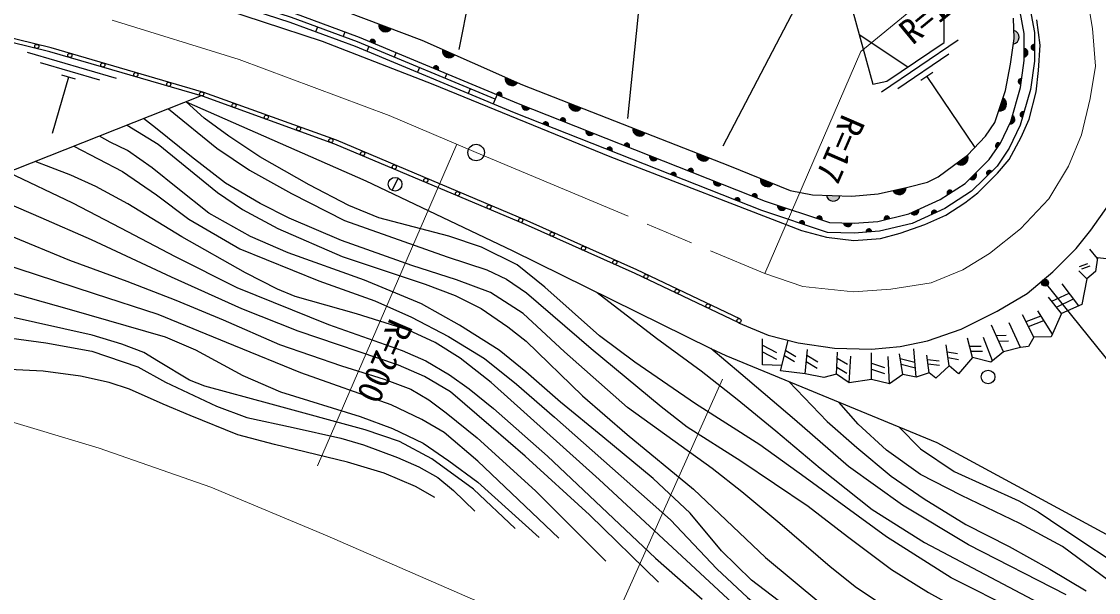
# Model space of a CAD drawing. Units: millimetres at full size, sheet at 1:1000; details may follow other scales. Extents: x 40000 to 680000, y 20000 to 380000.
# Drawn here: x 455938 to 534358, y 238739 to 280342 of the extents above; entities that cross this region are included whole.
import ezdxf
from ezdxf.enums import TextEntityAlignment as Align

# ---------------------------------------------------------------- set-up
doc = ezdxf.new("R2010")
doc.units = ezdxf.units.MM
doc.header["$LTSCALE"] = 1000
doc.linetypes.add('CHAIN', pattern=[18.5, 12, -1.5, 3.5, -1.5])
for name, color, linetype, lineweight in [('M-BGD', 7, 'Continuous', 25), ('M-BGD-EXST', 7, 'Continuous', 25), ('M-BMK', 2, 'CHAIN', 13), ('M-BMK-SRVR', 3, 'Continuous', 25), ('M-STR-HTXT', 7, 'Continuous', 13)]:
    doc.layers.add(name, color=color, linetype=linetype, lineweight=lineweight)
doc.styles.add('ＭＳ ゴシック', font='')
doc.styles.get('ＭＳ ゴシック').set_extended_font_data('MS Gothic')

msp = doc.modelspace()

# ---------------------------------------------------------------- hatches: boundary and pattern name
at = {"layer": 'M-BGD'}
for points in [[(482875, 279823), (481950, 280176, 0.82183)], [(528196, 279687), (528157, 278697, 0.82183)], [(481301, 278889), (481671, 278735, 0.4608), (481577, 279029, 0.4608)], [(529693, 278667), (529693, 278265, -0.4608), (529458, 278466, -0.4608)], [(487494, 277912), (486588, 278313, 0.82183)], [(528960, 278383), (528960, 277757, 0.84072)], [(485915, 276963), (486285, 276808, 0.4608), (486191, 277103, 0.4608)], [(491161, 276290), (492067, 275889, -0.82183)], [(528724, 275771), (528778, 276169, 0.4608), (528518, 276002, 0.4608)], [(490529, 275037), (490899, 274882, 0.4608), (490805, 275176, 0.4608)], [(527408, 274765), (527099, 273824, 0.82183)], [(492378, 274270), (492960, 274040, -0.84072)], [(495794, 274413), (496716, 274052, -0.82183)], [(528943, 273752), (528832, 273366, -0.4608), (528662, 273623, -0.4608)], [(493911, 272875), (494284, 272727, 0.4608), (494184, 273019, 0.4608)], [(495165, 273165), (495539, 273017, 0.4608), (495438, 273310, 0.4608)], [(528114, 273482), (527904, 272892, 0.84072)], [(497026, 272428), (497608, 272197, -0.84072)], [(500450, 272592), (501373, 272231, -0.82183)], [(500187, 271175), (499813, 271323, -0.4608), (500086, 271467, -0.4608)], [(527206, 271453), (526980, 271121, -0.4608), (526899, 271419, -0.4608)], [(498932, 270884), (498559, 271032, -0.4608), (498832, 271177, -0.4608)], [(502256, 270354), (501674, 270585, 0.84072)], [(505106, 270770), (506029, 270409, -0.82183)], [(524018, 270014), (524819, 270597, -0.82183)], [(503581, 269041), (503207, 269189, -0.4608), (503480, 269334, -0.4608)], [(504461, 269480), (504835, 269332, 0.4608), (504735, 269624, 0.4608)], [(525429, 269309), (524984, 268868, 0.84072)], [(526289, 269131), (526574, 269414, 0.4608), (526266, 269439, 0.4608)], [(506904, 268512), (506322, 268742, 0.84072)], [(509748, 268912), (510665, 268536, -0.82183)], [(519393, 268033), (520361, 268244, -0.82183)], [(508229, 267199), (507855, 267347, -0.4608), (508128, 267491, -0.4608)], [(509109, 267637), (509483, 267489, 0.4608), (509383, 267782, 0.4608)], [(515534, 267640), (514544, 267678, 0.82183)], [(523720, 267939), (523382, 267722, -0.4608), (523424, 268028, -0.4608)], [(511582, 266753), (510989, 266950, 0.84072)], [(520701, 266392), (521270, 266652, -0.84072)], [(513834, 266005), (514215, 265878, 0.4608), (514099, 266165, 0.4608)], [(519155, 265988), (518765, 265894, -0.4608), (518905, 266170, -0.4608)], [(522230, 266286), (522596, 266453, 0.4608), (522315, 266583, 0.4608)], [(512940, 265530), (512559, 265657, -0.4608), (512824, 265817, -0.4608)], [(515785, 265668), (516411, 265651, -0.84072)], [(517444, 264981), (517844, 265012, 0.4608), (517626, 265231, 0.4608)]]:
    msp.add_hatch(color=256, dxfattribs=at).paths.add_polyline_path(points)
at = {"layer": 'M-BGD-EXST'}
msp.add_hatch(color=256, dxfattribs=at).paths.add_polyline_path([(530691, 261429, -1), (530252, 261190, -0.41421), (530352, 261529, -0.41421)])

# ---------------------------------------------------------------- linework, layer by layer
at = {"layer": 'M-BGD'}
for p, q in [((489402, 286593), (487784, 278313)), ((501230, 284807), (500068, 273273)), ((512530, 281859), (507010, 271249)), ((477481, 279941), (477355, 279597)), ((479485, 279595), (479359, 279252)), ((520470, 277024), (516944, 279383)), ((481222, 278526), (481081, 278188)), ((524143, 278975), (518556, 275188)), ((462856, 276197), (456377, 278091)), ((483208, 278093), (483067, 277755)), ((523464, 277971), (519739, 275446)), ((461650, 276081), (457330, 277344)), ((484913, 276985), (484772, 276647)), ((459364, 276281), (458166, 272182)), ((459868, 276133), (458860, 276428)), ((486900, 276552), (486758, 276214)), ((522289, 276631), (521420, 276042)), ((521854, 276336), (525356, 271170)), ((488604, 275443), (488463, 275106)), ((469015, 274923), (448807, 266930)), ((490572, 275019), (490290, 274343)), ((482916, 268035), (483353, 268935)), ((534281, 263086), (533742, 263743)), ((532987, 262487), (533595, 262713)), ((533506, 261595), (532927, 262167)), ((533154, 262310), (533761, 262536)), ((532931, 259621), (531720, 261235)), ((530964, 259960), (532231, 260554)), ((531663, 259077), (530726, 260261)), ((531297, 259539), (532551, 260128)), ((529661, 257348), (528831, 258970)), ((529082, 258479), (530180, 258898)), ((531005, 257556), (529953, 259266)), ((527437, 256272), (526567, 258207)), ((528691, 256599), (527858, 258388)), ((529265, 258123), (530392, 258553)), ((525193, 255850), (524820, 257277)), ((526645, 255618), (525995, 257319)), ((526901, 257464), (527631, 257485)), ((509887, 256770), (510911, 256235)), ((521094, 254417), (520906, 256504)), ((523497, 255260), (523265, 256779)), ((524977, 256679), (525813, 256677)), ((527085, 257053), (527815, 257075)), ((509893, 256281), (510916, 255747)), ((511491, 255998), (512220, 255571)), ((511586, 256373), (512315, 255945)), ((512989, 254681), (513173, 256434)), ((513130, 256033), (513933, 255552)), ((515277, 254648), (515366, 256244)), ((515342, 255801), (516081, 255377)), ((516204, 254017), (516319, 255969)), ((517828, 254269), (517828, 256207)), ((519144, 253943), (519044, 255943)), ((520104, 254627), (519880, 256123)), ((519929, 255794), (520994, 255519)), ((522033, 254745), (521858, 256039)), ((521900, 255723), (522749, 255622)), ((523341, 256280), (524104, 256149)), ((523407, 255851), (524169, 255720)), ((525072, 256314), (525909, 256312)), ((513081, 255558), (513883, 255077)), ((515305, 255149), (516044, 254724)), ((517828, 255453), (518780, 255142)), ((517828, 255006), (518780, 254695)), ((519992, 255375), (521031, 255107)), ((521945, 255392), (522794, 255290))]:
    msp.add_line(p, q, dxfattribs=at)
for points in [[(390663, 297773), (398769, 298227), (407814, 298255), (412975, 298058), (423108, 297447), (437260, 296232), (452643, 294913), (453532, 294885), (469923, 291770), (495873, 286700), (515471, 284726), (517936, 275788), (518959, 276001), (523116, 278817), (523116, 280524), (516035, 289261), (513476, 292346), (500728, 305210)], [(490431, 274681), (480390, 278873), (475591, 280635), (470259, 282384), (467270, 283351), (463413, 284491), (461381, 285072), (457141, 286115), (452465, 287305), (449256, 287936), (444938, 288781), (439805, 289661), (435130, 290354), (429056, 291037), (424814, 291420), (418889, 291687)], [(508250, 258677), (500744, 262244), (492751, 265822), (478865, 271689), (469206, 275180), (458085, 278431), (449449, 280532), (440872, 282033), (433026, 283169), (421874, 284137), (409966, 284724), (390859, 285620)], [(508121, 258406), (500619, 261972), (492631, 265547), (478756, 271409), (469113, 274895), (458008, 278141), (449387, 280239), (440824, 281737), (432992, 282871), (421854, 283837), (409951, 284424), (390864, 285320)], [(464951, 283170), (477835, 278917), (485898, 275770), (498772, 270516), (512731, 265103), (514563, 264622), (516556, 264394), (518483, 264543), (519909, 264911), (521719, 265543), (523251, 266243), (524631, 267124), (525569, 267860), (526996, 269299), (527864, 270296), (528733, 271905), (529315, 273234), (529814, 275222), (530004, 276777), (530117, 278617), (529878, 280465)], [(475311, 282712), (485082, 278980), (492421, 275733), (507492, 269836), (511912, 268026), (513545, 267716), (516394, 267608), (518311, 267796), (520476, 268269), (521920, 268633), (522676, 269037), (524811, 270592), (526135, 271997), (526821, 272973), (527592, 275325), (527957, 277247), (528214, 279114), (528174, 280576)], [(529379, 281219), (529693, 279537), (529693, 277455), (529409, 275377), (528666, 272787), (527867, 271122), (526975, 269812), (525121, 267971), (523176, 266718), (520794, 265629), (518413, 265057), (516580, 264914), (514635, 264967), (509838, 266561), (491836, 273697), (480264, 278529), (475492, 280281), (470173, 282025)], [(475732, 280973), (480531, 279211), (492112, 274376), (510089, 267249), (514763, 265696), (516562, 265647), (518298, 265782), (520554, 266325), (522823, 267362), (524660, 268545), (526410, 270282), (527230, 271488), (527979, 273048), (528691, 275528), (528960, 277505), (528960, 279469), (528666, 281050)], [(467921, 274491), (481013, 268732), (491658, 263655), (506130, 256521), (507231, 256009), (522587, 249658), (538423, 241091)], [(528470, 237370), (523625, 239816), (518928, 242794), (513006, 247128), (509699, 249486), (505026, 252481), (500587, 255514), (498013, 257450), (494042, 260977), (492024, 262623), (489438, 263903), (487054, 264693), (481954, 266045), (479773, 266927), (476887, 268434), (473282, 270482), (471043, 271982), (469242, 273298), (467921, 274491)], [(466634, 273981), (470151, 271115), (472544, 269513), (475590, 267800), (479466, 265841), (486937, 263194), (489832, 262238), (491261, 261579), (492714, 260576), (497416, 256517), (502522, 252281), (504413, 250806), (508311, 248335), (513214, 245034), (516074, 242810), (519285, 240418), (521985, 238736), (525450, 236824)], [(521017, 236225), (516749, 239069), (514831, 240607), (511156, 243775), (508396, 246075), (506229, 247767), (500065, 252219), (495475, 256272), (492476, 259055), (490077, 260586), (487617, 261528), (484363, 262576), (479248, 264375), (475420, 266008), (473304, 267090), (470791, 268571), (468316, 270471), (465701, 272587), (464823, 273265)], [(463623, 272791), (465889, 271417), (470197, 267885), (472034, 266636), (474610, 265250), (479277, 263221), (485336, 261206), (487520, 260376), (489418, 259420), (491353, 258101), (492673, 257046), (496793, 253074), (500039, 250255), (504870, 246262), (510121, 241295), (514132, 237933), (516065, 236485)], [(513496, 236272), (509090, 239642), (506898, 241761), (504633, 244511), (501930, 247034), (498264, 250079), (495182, 252613), (492662, 254828), (490724, 256400), (487838, 258215), (485061, 259762), (480908, 261491), (475354, 263477), (472613, 264672), (469582, 266388), (467328, 268178), (465453, 269676), (463650, 270943), (462396, 271563), (461604, 271992)], [(459737, 271254), (463283, 269407), (465767, 267716), (468117, 265938), (471832, 263783), (477581, 261456), (481673, 259994), (484328, 258801), (487032, 257400), (489662, 255792), (491976, 253929), (494742, 251517), (503198, 244040), (506579, 240459), (508796, 238376), (510743, 236771)], [(508024, 237668), (497992, 246973), (490138, 254034), (487879, 255823), (486060, 256942), (484119, 257860), (480333, 259042), (475872, 260308), (474571, 260838), (472236, 262040), (467607, 264646), (463673, 267070), (461347, 268325), (459521, 269139), (458061, 269698), (456933, 270145)], [(454968, 269367), (459642, 267142), (463150, 265310), (467116, 263213), (471613, 260970), (478280, 258257), (483659, 256363), (485381, 255617), (487107, 254590), (488541, 253580), (490301, 252144), (494232, 248660), (502103, 241249), (505492, 238258)], [(424131, 268647), (428459, 267499), (433164, 266453), (434704, 266100), (438586, 265017), (446215, 263151), (451987, 261480), (459417, 259376), (466401, 257372), (468600, 256419), (472057, 254544), (474789, 253365), (480585, 251570), (482946, 250675), (485174, 249615), (487045, 248328), (489167, 246767), (493634, 242753)], [(495075, 242693), (489166, 248305), (486712, 250390), (485092, 251353), (482863, 252403), (476274, 254740), (471388, 256742), (465883, 258992), (461245, 260496), (452855, 263237), (445573, 265634), (439484, 267385), (435863, 268337)], [(502329, 239484), (497307, 244407), (492619, 248675), (490146, 250802), (487168, 253350), (485275, 254485), (483383, 255303), (476078, 257777), (471989, 259417), (466865, 261719), (461042, 264443), (457375, 266047), (454833, 267142), (452060, 268217)], [(491889, 243407), (488845, 246276), (485824, 248479), (483470, 249743), (480963, 250587), (474112, 252472), (469287, 253760), (468175, 254204), (465915, 255575), (464841, 256216), (463231, 256840), (461091, 257488), (450533, 259854), (447728, 260607), (439919, 263029), (435858, 264042), (432602, 264758), (428225, 265523), (425310, 265981), (421145, 267182), (418587, 268101)], [(448807, 266930), (452378, 265841), (455093, 264754), (459426, 262946), (463602, 261416), (467171, 260050), (470628, 258604), (474724, 256819), (479236, 255263), (482346, 254283), (484274, 253564), (485599, 252764), (486847, 251828), (489109, 249999), (493353, 246141), (498497, 241020)], [(508152, 258395), (510313, 257476), (512494, 256922), (515138, 256548), (517821, 256479), (519921, 256657), (521905, 257072), (524371, 257931), (526988, 259230), (529171, 260529), (531037, 262111), (532736, 263809), (533807, 265133), (535089, 266956)], [(534950, 263049), (534286, 263123), (534138, 262132), (533506, 261595), (533158, 259719), (531663, 259077), (530925, 257369), (529661, 257348), (529270, 256673), (528691, 256599), (527437, 256272), (526520, 255514), (525193, 255850), (524160, 254660), (523497, 255260), (522517, 254355), (522033, 254745), (521094, 254417), (520104, 254627), (519144, 253943), (517828, 254269), (516204, 254017), (515277, 254648), (514368, 254407), (512989, 254681), (511209, 254891), (511772, 257106)], [(497860, 260597), (502179, 257264), (505428, 254896), (508057, 252833), (510872, 250516), (514094, 247794), (517881, 244783), (521694, 242388), (530016, 237985)], [(453218, 257544), (457713, 256939), (461066, 256327), (464416, 255184), (466418, 254061), (470136, 252306), (472337, 251496), (475708, 250767), (479187, 249993), (480848, 249506), (483303, 248563), (484860, 247901), (486243, 247112), (487384, 246181), (488941, 244659)], [(511309, 255283), (509903, 255334), (509882, 257228)], [(532016, 238565), (524891, 242207), (520079, 245100), (516147, 247914), (512228, 251332), (508309, 254672), (506130, 256521)], [(486045, 245660), (484616, 246460), (482351, 247435), (479675, 248227), (474350, 249519), (471687, 250229), (468211, 251624), (466248, 252460), (463805, 253552), (462329, 254051), (460223, 254493), (457513, 254854), (454562, 255005)], [(511804, 254117), (514593, 251207), (516773, 249292), (519272, 247220), (521668, 245553), (524689, 243699), (527863, 242093), (530826, 240431), (533468, 238867)], [(535088, 239623), (531742, 242079), (528621, 243766), (524384, 245798), (521394, 247341), (518924, 249120), (516852, 251006), (515452, 252609)], [(519811, 250806), (521406, 249213), (523852, 247552), (528554, 245426), (529961, 244617), (531768, 243395), (536590, 240194)]]:
    msp.add_lwpolyline(points, dxfattribs=at)
for centre, radius in [((457047, 278529), 150), ((459459, 277873), 150), ((461858, 277172), 150), ((464258, 276470), 150), ((466658, 275769), 150), ((469057, 275067), 150), ((471410, 274224), 150), ((473761, 273374), 150), ((476113, 272524), 150), ((478464, 271674), 150), ((480774, 270719), 150), ((483077, 269746), 150), ((483135, 268485), 500), ((485380, 268774), 150), ((487682, 267801), 150), ((489985, 266828), 150), ((492288, 265855), 150), ((494574, 264842), 150), ((496856, 263821), 150), ((499138, 262799), 150), ((501412, 261761), 150), ((503670, 260688), 150), ((505928, 259615), 150), ((508185, 258541), 150), ((526319, 254440), 500)]:
    msp.add_circle(centre, radius, dxfattribs=at)
for centre, radius, start, end in [((482447, 280091), 505, 170.26284, 327.92103), ((528079, 279196), 505, 278.87456, 76.53275), ((481498, 278841), 203, 328.37726, 166.30065), ((529661, 278466), 203, 81.04049, 278.96388), ((487081, 278202), 505, 167.30523, 324.96342), ((528906, 278070), 318, 279.89332, 80.11105), ((486112, 276915), 203, 328.37726, 166.30065), ((491653, 276179), 505, 167.30523, 324.96342), ((528720, 275974), 203, 73.26503, 271.18842), ((490726, 274989), 203, 328.37726, 166.30065), ((527161, 274325), 505, 263.02059, 60.67878), ((492689, 274206), 318, 168.26631, 328.48404), ((496291, 274324), 505, 169.80459, 327.46278), ((528857, 273567), 203, 65.03113, 262.95451), ((494109, 272830), 203, 329.41348, 167.33687), ((495363, 273121), 203, 329.41348, 167.33687), ((527958, 273205), 318, 260.29905, 60.51678), ((497337, 272363), 318, 168.26631, 328.48404), ((500947, 272502), 505, 169.80459, 327.46278), ((500012, 271278), 203, 329.41348, 167.33687), ((527067, 271305), 203, 46.79711, 244.72049), ((498757, 270988), 203, 329.41348, 167.33687), ((501985, 270520), 318, 168.26631, 328.48404), ((505603, 270680), 505, 169.80459, 327.46278), ((524361, 270385), 505, 227.22917, 24.88737), ((503405, 269145), 203, 329.41348, 167.33687), ((504660, 269435), 203, 329.41348, 167.33687), ((525168, 269127), 318, 234.68273, 34.90046), ((526410, 269295), 203, 35.8299, 233.75329), ((506633, 268678), 318, 168.26631, 328.48404), ((510244, 268815), 505, 168.88968, 326.54787), ((519856, 268234), 505, 203.4792, 1.13739), ((508054, 267302), 203, 329.41348, 167.33687), ((509308, 267593), 203, 329.41348, 167.33687), ((515043, 267757), 505, 189.00063, 346.65882), ((523534, 267857), 203, 23.83784, 221.76123), ((511303, 266903), 318, 171.51393, 331.73166), ((520963, 266571), 318, 214.45101, 14.66874), ((514035, 265972), 203, 332.66111, 170.58449), ((518953, 265972), 203, 4.55916, 202.48255), ((522400, 266398), 203, 15.59818, 213.52157), ((512759, 265624), 203, 332.66111, 170.58449), ((516100, 265714), 318, 188.32347, 348.5412), ((517642, 265028), 203, 355.49448, 193.41787)]:
    msp.add_arc(centre, radius, start, end, dxfattribs=at)
at = {"layer": 'M-BGD-EXST'}
msp.add_line((530471, 261310), (545895, 242142), dxfattribs=at)
msp.add_circle((530471, 261310), 250, dxfattribs=at)
at = {"layer": 'M-BMK'}
msp.add_lwpolyline([(462546, 280448), (471789, 277565), (482706, 273506), (489040, 270796), (510060, 261984), (512827, 261044), (516531, 260646), (519245, 260838), (522181, 261309), (524483, 262254), (526412, 263447), (528682, 265232), (530737, 267434), (532186, 269800), (533117, 272094), (533751, 274734), (534135, 277101), (533928, 279824), (533631, 281561)], dxfattribs=at)
at = {"layer": 'M-BMK-SRVR'}
msp.add_circle((489040, 270796), 600, dxfattribs=at)
at = {"layer": 'M-STR-HTXT'}
for p, q in [((487632, 271398), (477487, 247957)), ((506972, 254287), (497548, 233158))]:
    msp.add_line(p, q, dxfattribs=at)
for points in [[(529992, 288806), (517054, 278146), (510060, 261984)], [(498002, 234174), (488777, 238258), (478191, 242865), (469723, 246408), (461589, 249266), (454068, 251510), (447108, 253370), (440221, 254859), (434403, 256033), (429529, 256769), (423762, 257523), (416401, 258172), (406639, 258733), (391225, 259293)]]:
    msp.add_lwpolyline(points, dxfattribs=at)

# ---------------------------------------------------------------- texts
at = {"layer": 'M-STR-HTXT', "style": 'ＭＳ ゴシック'}
for s, rotation, p in [('R=17', 39.485, (521166, 278151)), ('R=17', 246.6, (515216, 273899)), ('R=200', 246.599, (482279, 259029))]:
    msp.add_text(s, height=1833, rotation=rotation, dxfattribs=at).set_placement(p, align=Align.BOTTOM_LEFT)

doc.saveas('drawing.dxf')
